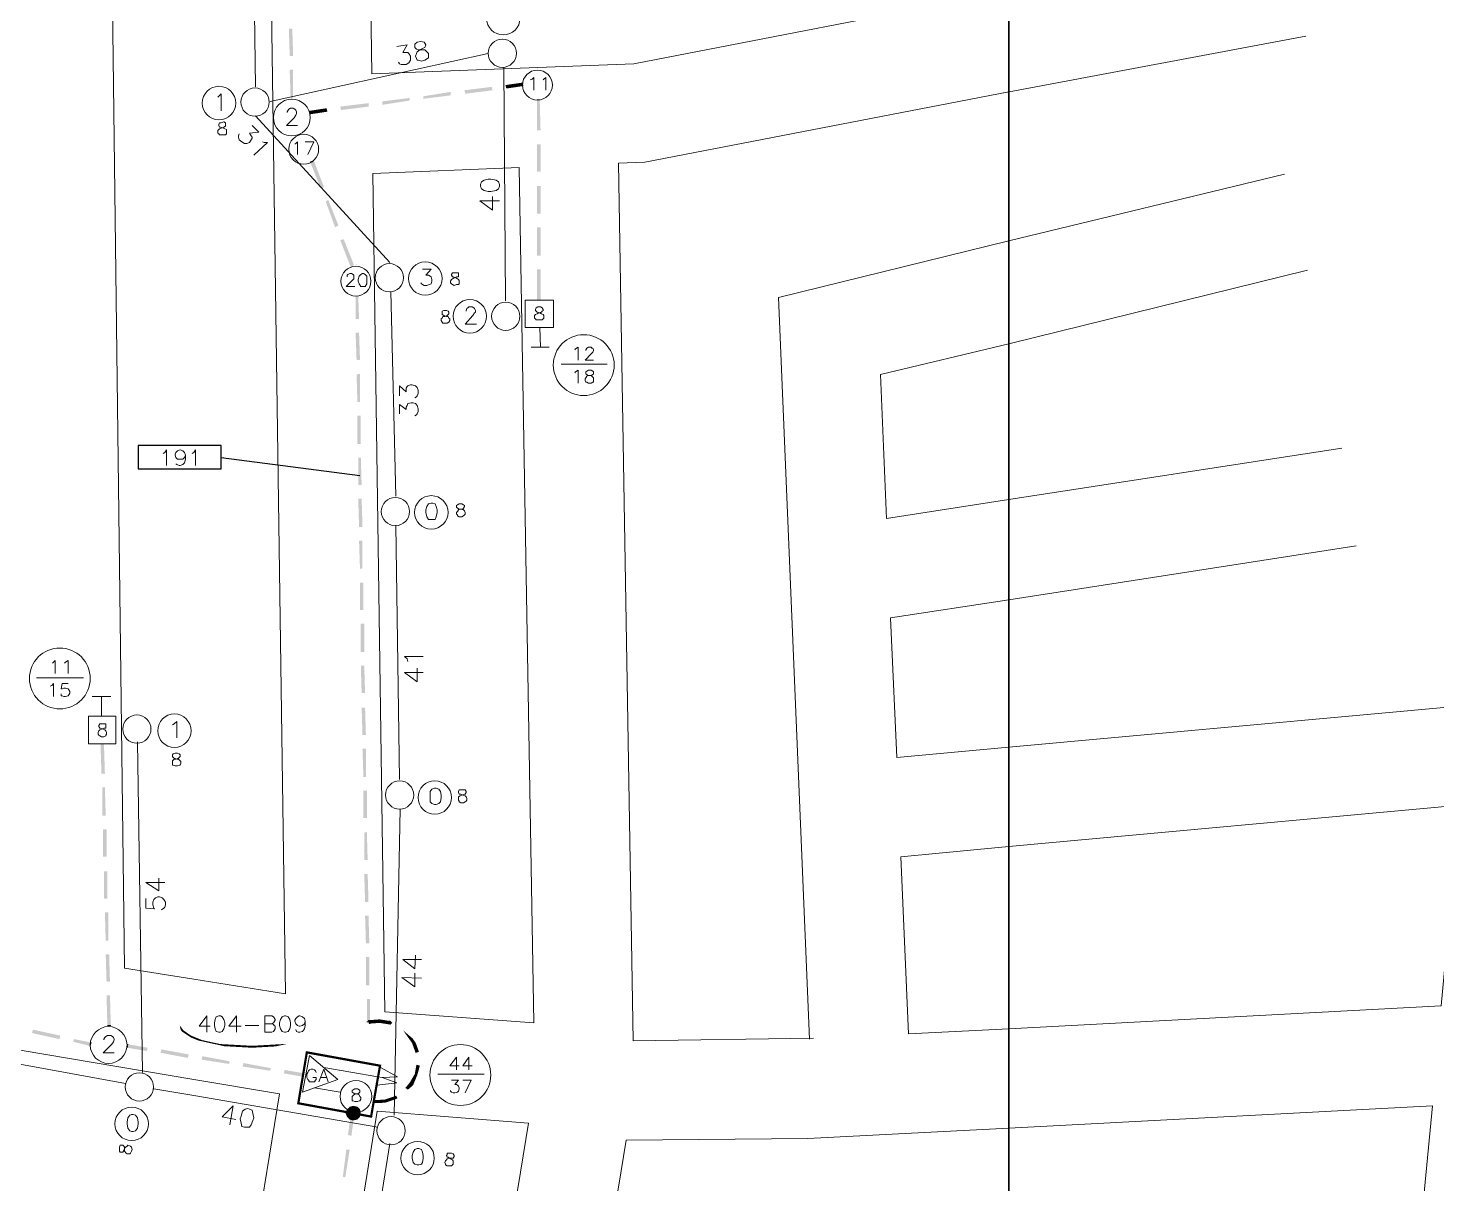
# Model space of a CAD drawing. Header units: millimetres. Extents: x -5 to 817, y 96 to 1062.
# Drawn here: x 533.2 to 668.9, y 261 to 372.2 of the extents above; entities that cross this region are included whole.
import ezdxf

# ---------------------------------------------------------------- set-up
doc = ezdxf.new("R2010")
doc.units = ezdxf.units.MM
for name, color, linetype, true_color in [('PDF_AERIAL', 8, 'Continuous', 0x808080), ('PDF_BORDER', 13, 'Continuous', 0xb85c5c), ('PDF_FEED', 11, 'Continuous', 0xff7f7f), ('PDF_HCOUNT', 8, 'Continuous', 0x808080), ('PDF_POLENUMBER', 8, 'Continuous', 0x808080), ('PDF_RDBKGRD', 8, 'Continuous', 0x808080), ('PDF_STRAND', 8, 'Continuous', 0x808080), ('PDF_TRUNKEXT', 8, 'Continuous', 0x808080)]:
    doc.layers.add(name, color=color, linetype=linetype, true_color=true_color)
doc.layers.add('PDF_DISTANCE', color=7, linetype='Continuous')

msp = doc.modelspace()

# ---------------------------------------------------------------- linework, layer by layer
at = {"layer": 'PDF_AERIAL', "lineweight": 9}
for points in [[(555.1, 366.58), (554.85, 385.71)], [(568.7, 370.46), (569.69, 370.62), (569.28, 369.88), (569.53, 369.88), (569.77, 369.88), (569.86, 369.8), (570.02, 369.55), (570.02, 369.38), (570.02, 369.14), (569.86, 368.89), (569.61, 368.72), (569.36, 368.72), (569.11, 368.72), (568.95, 368.81), (568.87, 368.97)], [(556.5, 365.18), (577.52, 369.8)], [(579.01, 368.48), (579.17, 345.97)], [(568.04, 349.68), (555.1, 363.78)], [(554.77, 362.87), (555.43, 362.21), (554.52, 362.13), (554.68, 361.88), (554.77, 361.72), (554.77, 361.63), (554.6, 361.39), (554.52, 361.22), (554.27, 361.14), (554.03, 361.14), (553.78, 361.3), (553.53, 361.47), (553.45, 361.72), (553.45, 361.88), (553.53, 362.05)], [(555.76, 361.3), (555.92, 361.22), (556.25, 361.22), (554.93, 359.99)], [(578.59, 355.62), (576.7, 355.62), (577.93, 354.71), (577.93, 356.03)], [(568.62, 327.17), (568.12, 346.88)], [(568.95, 336.82), (568.95, 337.81), (569.61, 337.23), (569.61, 337.56), (569.69, 337.72), (569.77, 337.81), (570.02, 337.89), (570.18, 337.89), (570.51, 337.81), (570.68, 337.64), (570.76, 337.39), (570.76, 337.06), (570.68, 336.82), (570.6, 336.73), (570.43, 336.65)], [(568.95, 335.09), (568.95, 335.99), (569.61, 335.5), (569.61, 335.75), (569.69, 335.91), (569.77, 336.08), (570.1, 336.16), (570.27, 336.16), (570.51, 336.08), (570.68, 335.91), (570.76, 335.58), (570.76, 335.33), (570.68, 335.09), (570.6, 335), (570.43, 334.92)], [(568.95, 299.88), (568.62, 324.37)], [(569.77, 311.26), (569.69, 311.51), (569.44, 311.75), (571.26, 311.75)], [(571.26, 310.19), (569.44, 310.19), (570.68, 309.28), (570.68, 310.6)], [(544.21, 271.68), (543.72, 303.51)], [(568.45, 267.56), (569.03, 297.08)], [(546.36, 289.99), (544.54, 289.99), (545.78, 289.16), (545.78, 290.4)], [(544.54, 288.42), (544.54, 287.51), (545.37, 287.43), (545.29, 287.51), (545.2, 287.84), (545.2, 288.09), (545.29, 288.34), (545.45, 288.5), (545.7, 288.59), (545.86, 288.59), (546.11, 288.5), (546.28, 288.34), (546.44, 288.09), (546.44, 287.84), (546.36, 287.6), (546.28, 287.51), (546.03, 287.35)], [(571.09, 282.57), (569.28, 282.57), (570.43, 281.66), (570.51, 282.98)], [(571.09, 280.75), (569.2, 280.84), (570.43, 279.93), (570.43, 281.25)], [(516.92, 275.31), (542.56, 270.61)], [(545.29, 270.12), (549.16, 269.46), (566.89, 266.41)], [(552.62, 266.65), (552.95, 268.47), (551.88, 267.4), (553.2, 267.15)], [(568.04, 264.84), (564.08, 240.11)]]:
    msp.add_lwpolyline(points, dxfattribs=at)
for points in [[(570.68, 370.87), (570.43, 370.7), (570.43, 370.54), (570.43, 370.37), (570.6, 370.21), (570.76, 370.13), (571.09, 370.13), (571.42, 370.13), (571.59, 369.96), (571.75, 369.8), (571.75, 369.55), (571.75, 369.38), (571.67, 369.3), (571.42, 369.14), (571.09, 369.05), (570.76, 369.14), (570.68, 369.14), (570.6, 369.3), (570.51, 369.55), (570.6, 369.8), (570.68, 369.96), (570.93, 370.13), (571.26, 370.29), (571.42, 370.37), (571.5, 370.62), (571.42, 370.79), (571.34, 370.87), (571.01, 370.95)], [(576.78, 357.02), (576.86, 356.77), (577.11, 356.6), (577.52, 356.52), (577.77, 356.52), (578.26, 356.6), (578.51, 356.77), (578.59, 357.02), (578.59, 357.18), (578.51, 357.43), (578.26, 357.59), (577.77, 357.68), (577.52, 357.68), (577.11, 357.59), (576.86, 357.43), (576.78, 357.18)], [(554.35, 268.22), (554.11, 268.14), (553.86, 267.97), (553.7, 267.48), (553.61, 267.23), (553.7, 266.82), (553.78, 266.49), (554.03, 266.41), (554.19, 266.41), (554.52, 266.41), (554.68, 266.65), (554.85, 267.07), (554.93, 267.31), (554.85, 267.73), (554.77, 268.06), (554.52, 268.14)]]:
    msp.add_lwpolyline(points, close=True, dxfattribs=at)
at = {"layer": 'PDF_BORDER', "lineweight": 25}
msp.add_lwpolyline([(501.01, 424.46), (627.65, 424.46), (627.65, 143.48), (627.65, 424.46), (807.39, 424.46), (627.65, 424.46), (627.65, 746.99), (807.39, 746.99)], dxfattribs=at)
at = {"layer": 'PDF_DISTANCE', "color": 145, "lineweight": 25, "true_color": 0x4a8395}
msp.add_lwpolyline([(543.8, 329.81), (551.8, 329.81), (551.8, 332.04), (543.8, 332.04)], close=True, dxfattribs=at)
at = {"layer": 'PDF_DISTANCE', "lineweight": 0}
for points in [[(546.19, 331.29), (546.36, 331.38), (546.52, 331.62), (546.52, 330.14)], [(548.34, 331.13), (548.25, 330.88), (548.09, 330.72), (547.84, 330.72), (547.59, 330.72), (547.43, 330.88), (547.35, 331.13), (547.35, 331.21), (547.43, 331.38), (547.59, 331.54), (547.84, 331.62), (548.09, 331.54), (548.25, 331.38), (548.34, 331.13), (548.34, 330.72), (548.25, 330.39), (548.09, 330.22), (547.84, 330.14), (547.76, 330.14), (547.51, 330.22), (547.43, 330.3)], [(549, 331.29), (549.16, 331.38), (549.33, 331.62), (549.33, 330.14)]]:
    msp.add_lwpolyline(points, dxfattribs=at)
at = {"layer": 'PDF_DISTANCE', "color": 145, "lineweight": 25, "true_color": 0x4a8395}
msp.add_lwpolyline([(551.8, 330.88), (565.16, 329.15)], dxfattribs=at)
at = {"layer": 'PDF_FEED', "lineweight": 20}
for points in [[(582.3, 368.31), (582.3, 368.31)], [(580.9, 366.83), (580.9, 366.83)], [(583.79, 366.83), (583.79, 366.83)], [(582.39, 365.34), (582.39, 365.34)], [(558.15, 364.11), (558.15, 364.19), (558.23, 364.35), (558.31, 364.44), (558.48, 364.52), (558.72, 364.52), (558.89, 364.44), (558.97, 364.35), (559.05, 364.19), (559.05, 364.03), (558.97, 363.86), (558.81, 363.61), (558.07, 362.87), (559.14, 362.87)], [(559.8, 362.13), (559.8, 362.13)], [(558.31, 360.64), (558.31, 360.64)], [(561.28, 360.64), (561.28, 360.64)], [(559.8, 359.16), (559.8, 359.16)], [(564.83, 349.43), (564.83, 349.43)], [(563.34, 347.95), (563.34, 347.95)], [(566.31, 347.95), (566.31, 347.95)], [(564.83, 346.46), (564.83, 346.46)], [(582.39, 346.05), (582.39, 346.05)], [(581.07, 344.73), (581.07, 344.73)], [(583.79, 344.73), (583.79, 344.73)], [(582.47, 343.41), (582.55, 341.52)], [(582.47, 343.41), (582.47, 343.41)], [(581.65, 341.52), (583.38, 341.52)], [(584.53, 339.87), (588.98, 339.87)], [(533.99, 309.69), (538.52, 309.69)], [(541.16, 307.88), (539.35, 307.88)], [(540.26, 306.06), (540.26, 307.88)], [(540.34, 305.98), (540.34, 305.98)], [(539.02, 304.66), (539.02, 304.66)], [(541.66, 304.66), (541.66, 304.66)], [(540.34, 303.34), (540.34, 303.34)], [(540.5, 274.82), (540.5, 274.9), (540.59, 275.06), (540.67, 275.15), (540.83, 275.23), (541.16, 275.23), (541.33, 275.15), (541.41, 275.06), (541.49, 274.9), (541.49, 274.82), (541.41, 274.65), (541.25, 274.4), (540.42, 273.58), (541.49, 273.58)], [(566.8, 270.45), (568.7, 270.69), (567.3, 271.19), (568.78, 271.27), (567.13, 272.18)], [(572.66, 271.52), (577.11, 271.52)], [(567.3, 271.19), (566.89, 271.27)]]:
    msp.add_lwpolyline(points, dxfattribs=at)
at = {"layer": 'PDF_FEED', "color": 7, "lineweight": 9}
for points in [[(581.56, 367.24), (581.73, 367.32), (581.89, 367.49), (581.89, 366.25)], [(582.8, 367.24), (582.88, 367.32), (583.05, 367.49), (583.05, 366.25)], [(558.89, 361.06), (558.97, 361.14), (559.14, 361.3), (559.14, 360.07)], [(560.13, 360.07), (560.7, 361.3), (559.88, 361.3)], [(563.92, 348.28), (563.92, 348.36), (563.92, 348.44), (564, 348.52), (564.17, 348.61), (564.33, 348.61), (564.5, 348.52), (564.58, 348.44), (564.58, 348.36), (564.58, 348.2), (564.58, 348.11), (564.41, 347.95), (563.84, 347.37), (564.66, 347.37)], [(585.85, 341.27), (585.93, 341.35), (586.18, 341.52), (586.18, 340.28)], [(586.92, 341.19), (586.92, 341.27), (587, 341.43), (587.17, 341.52), (587.42, 341.52), (587.5, 341.43), (587.58, 341.43), (587.66, 341.27), (587.66, 341.19), (587.58, 341.02), (587.42, 340.86), (586.84, 340.28), (587.66, 340.28)], [(585.85, 339.04), (585.93, 339.13), (586.18, 339.29), (586.18, 338.05)], [(535.56, 311.09), (535.64, 311.18), (535.8, 311.34), (535.8, 310.1)], [(536.71, 311.09), (536.79, 311.18), (537.04, 311.34), (537.04, 310.1)], [(535.31, 308.87), (535.47, 308.95), (535.64, 309.12), (535.64, 307.88)], [(537.04, 309.12), (536.46, 309.12), (536.38, 308.62), (536.46, 308.62), (536.63, 308.7), (536.79, 308.7), (537.04, 308.62), (537.12, 308.54), (537.21, 308.37), (537.21, 308.21), (537.12, 308.04), (537.04, 307.96), (536.79, 307.88), (536.63, 307.88), (536.46, 307.96), (536.38, 307.96), (536.38, 308.13)], [(574.47, 271.93), (574.47, 273.17), (573.81, 272.34), (574.72, 272.34)], [(575.63, 271.93), (575.63, 273.17), (575.05, 272.34), (575.96, 272.34)], [(573.98, 270.94), (574.64, 270.94), (574.31, 270.53), (574.47, 270.53), (574.55, 270.45), (574.64, 270.36), (574.72, 270.2), (574.72, 270.12), (574.64, 269.87), (574.55, 269.79), (574.31, 269.71), (574.14, 269.71), (573.98, 269.79), (573.89, 269.87), (573.89, 269.95)], [(575.3, 269.71), (575.87, 270.94), (575.05, 270.94)]]:
    msp.add_lwpolyline(points, dxfattribs=at)
at = {"layer": 'PDF_FEED', "lineweight": 0}
for points in [[(582.22, 365.34), (582.47, 365.34)], [(560.37, 363.94), (560.29, 364.27)], [(560.37, 359.33), (560.7, 359.49)], [(541.16, 276.22), (540.83, 276.22)], [(566.14, 276.55), (565.82, 276.55)], [(565.98, 276.71), (566.06, 276.38)], [(539.27, 274.57), (539.18, 274.24)], [(542.73, 274.07), (542.81, 274.4)], [(564.33, 267.97), (564.66, 267.97)]]:
    msp.add_lwpolyline(points, dxfattribs=at)
at = {"layer": 'PDF_FEED', "color": 7, "lineweight": 9}
for points in [[(565.4, 348.61), (565.24, 348.52), (565.07, 348.36), (564.99, 348.03), (564.99, 347.87), (565.07, 347.62), (565.24, 347.37), (565.4, 347.37), (565.49, 347.37), (565.65, 347.37), (565.82, 347.62), (565.82, 347.87), (565.82, 348.03), (565.82, 348.36), (565.65, 348.52), (565.49, 348.61)], [(582.3, 345.39), (582.14, 345.31), (582.06, 345.14), (582.06, 345.06), (582.14, 344.98), (582.22, 344.9), (582.47, 344.81), (582.63, 344.73), (582.8, 344.65), (582.88, 344.57), (582.88, 344.32), (582.8, 344.24), (582.72, 344.16), (582.55, 344.16), (582.3, 344.16), (582.14, 344.16), (582.06, 344.24), (581.97, 344.32), (581.97, 344.57), (582.06, 344.65), (582.22, 344.73), (582.39, 344.81), (582.63, 344.9), (582.72, 344.98), (582.8, 345.06), (582.8, 345.14), (582.72, 345.31), (582.55, 345.39)], [(587.17, 339.29), (587, 339.21), (586.92, 339.13), (586.92, 338.96), (587, 338.88), (587.09, 338.8), (587.33, 338.8), (587.5, 338.71), (587.66, 338.55), (587.66, 338.47), (587.66, 338.3), (587.66, 338.14), (587.58, 338.14), (587.42, 338.05), (587.17, 338.05), (587, 338.14), (586.92, 338.14), (586.84, 338.3), (586.84, 338.47), (586.92, 338.55), (587, 338.71), (587.17, 338.8), (587.42, 338.8), (587.58, 338.88), (587.66, 338.96), (587.66, 339.13), (587.58, 339.21), (587.42, 339.29)], [(540.26, 305.24), (540.09, 305.24), (540.01, 305.08), (540.01, 304.99), (540.09, 304.83), (540.17, 304.83), (540.42, 304.75), (540.59, 304.66), (540.67, 304.58), (540.75, 304.42), (540.75, 304.25), (540.67, 304.17), (540.67, 304.09), (540.5, 304), (540.26, 304), (540.09, 304.09), (540.01, 304.17), (539.93, 304.25), (539.93, 304.42), (540.01, 304.58), (540.09, 304.66), (540.26, 304.75), (540.5, 304.83), (540.67, 304.83), (540.67, 304.99), (540.67, 305.08), (540.67, 305.24), (540.5, 305.24)]]:
    msp.add_lwpolyline(points, close=True, dxfattribs=at)
at = {"layer": 'PDF_FEED', "lineweight": 20}
for points in [[(583.79, 346.05), (581.07, 346.05), (581.07, 343.41), (583.79, 343.41)], [(541.66, 305.98), (539.02, 305.98), (539.02, 303.34), (541.66, 303.34)]]:
    msp.add_lwpolyline(points, close=True, dxfattribs=at)
at = {"layer": 'PDF_FEED', "lineweight": 0}
for points, const_width in [([(568.16, 276.59), (568.04, 276.47), (567.05, 276.63), (566.02, 276.55)], 0.335), ([(566.52, 268.88), (567.55, 268.92), (568.54, 269.25), (568.7, 269.33)], 0.295)]:
    msp.add_lwpolyline(points, dxfattribs=dict(at, const_width=const_width))
msp.add_lwpolyline([(570.68, 273.62, 0.338, 0.338, 0), (570.35, 274.53, 0.296, 0.296, 0), (569.77, 275.35, 0, 0, 0), (569.28, 275.77, 0, 0, 0)], format="xyseb", dxfattribs=at)
at = {"layer": 'PDF_FEED', "lineweight": 20}
for centre, radius in [((582.25, 366.75), 1.44), ((558.59, 363.62), 1.77), ((559.74, 360.57), 1.44), ((564.77, 347.87), 1.44), ((586.71, 339.79), 2.93), ((536.25, 309.62), 2.93), ((540.95, 274.33), 1.77), ((574.83, 271.44), 2.93)]:
    msp.add_circle(centre, radius, dxfattribs=at)
at = {"layer": 'PDF_FEED', "transparency": 33554559}
for points in [[(558.39, 369.55), (558.72, 369.55), (558.31, 372.19)], [(558.72, 369.55), (558.31, 372.19), (558.64, 372.19)], [(558.48, 365.43), (558.72, 365.51), (558.39, 368.23)], [(558.72, 365.51), (558.39, 368.23), (558.72, 368.23)], [(577.85, 366.58), (575.3, 365.92), (575.21, 366.25)], [(577.93, 366.25), (577.85, 366.58), (575.3, 365.92)], [(580.82, 366.99), (579.25, 366.42), (579.17, 366.75)], [(580.9, 366.66), (580.82, 366.99), (579.25, 366.42)], [(565.98, 365.01), (563.34, 364.35), (563.26, 364.68)], [(565.98, 364.68), (565.98, 365.01), (563.34, 364.35)], [(569.94, 365.26), (569.94, 365.51), (567.3, 364.85)], [(569.94, 365.51), (567.3, 364.85), (567.3, 365.18)], [(573.89, 365.76), (573.89, 366.09), (571.26, 365.43)], [(573.89, 366.09), (571.26, 365.43), (571.26, 365.67)], [(582.22, 362.38), (582.55, 362.38), (582.22, 365.34)], [(582.55, 362.38), (582.22, 365.34), (582.47, 365.34)], [(561.94, 364.52), (560.37, 363.94), (560.29, 364.27)], [(562.02, 364.19), (561.94, 364.52), (560.37, 363.94)], [(582.22, 358.42), (582.55, 358.42), (582.22, 361.06)], [(582.55, 358.42), (582.22, 361.06), (582.55, 361.06)], [(561.69, 356.93), (560.37, 359.33), (560.7, 359.49)], [(561.36, 356.85), (561.69, 356.93), (560.37, 359.33)], [(582.22, 354.38), (582.55, 354.38), (582.22, 357.02)], [(582.55, 354.38), (582.22, 357.02), (582.55, 357.02)], [(563.09, 353.22), (561.86, 355.53), (562.1, 355.7)], [(562.76, 353.06), (563.09, 353.22), (561.86, 355.53)], [(582.22, 350.34), (582.55, 350.34), (582.22, 353.06)], [(582.55, 350.34), (582.22, 353.06), (582.55, 353.06)], [(564.58, 349.43), (563.26, 351.82), (563.59, 351.91)], [(564.25, 349.27), (564.58, 349.43), (563.26, 351.82)], [(582.22, 346.05), (582.55, 346.05), (582.22, 349.02)], [(582.55, 346.05), (582.22, 349.02), (582.55, 349.02)], [(564.99, 346.46), (564.74, 346.46), (565.07, 344.24)], [(564.74, 346.46), (565.07, 344.24), (564.74, 344.24)], [(565.07, 342.92), (564.74, 342.92), (565.16, 340.28)], [(564.74, 342.92), (565.16, 340.28), (564.83, 340.28)], [(565.16, 338.96), (564.83, 338.88), (565.16, 336.24)], [(564.83, 338.88), (565.16, 336.24), (564.91, 336.24)], [(565.24, 334.92), (564.91, 334.92), (565.24, 332.2)], [(564.91, 334.92), (565.24, 332.2), (564.91, 332.2)], [(565.24, 330.88), (564.99, 330.88), (565.32, 328.24)], [(564.99, 330.88), (565.32, 328.24), (564.99, 328.24)], [(565.32, 326.92), (564.99, 326.92), (565.4, 324.2)], [(564.99, 326.92), (565.4, 324.2), (565.07, 324.2)], [(565.4, 322.88), (565.07, 322.88), (565.4, 320.25)], [(565.07, 322.88), (565.4, 320.25), (565.16, 320.16)], [(565.49, 318.84), (565.16, 318.84), (565.49, 316.21)], [(565.16, 318.84), (565.49, 316.21), (565.16, 316.21)], [(565.57, 314.89), (565.24, 314.89), (565.57, 312.17)], [(565.24, 314.89), (565.57, 312.17), (565.24, 312.17)], [(565.57, 310.85), (565.24, 310.85), (565.65, 308.21)], [(565.24, 310.85), (565.65, 308.21), (565.32, 308.21)], [(565.65, 306.81), (565.32, 306.81), (565.73, 304.17)], [(565.32, 306.81), (565.73, 304.17), (565.4, 304.17)], [(540.5, 303.34), (540.17, 303.34), (540.59, 300.46)], [(540.17, 303.34), (540.59, 300.46), (540.26, 300.46)], [(565.73, 302.85), (565.4, 302.85), (565.73, 300.13)], [(565.4, 302.85), (565.73, 300.13), (565.49, 300.13)], [(540.59, 299.14), (540.34, 299.14), (540.67, 296.42)], [(540.34, 299.14), (540.67, 296.42), (540.34, 296.42)], [(565.82, 298.81), (565.49, 298.81), (565.82, 296.17)], [(565.49, 298.81), (565.82, 296.17), (565.49, 296.17)], [(540.75, 295.1), (540.42, 295.1), (540.75, 292.46)], [(540.42, 295.1), (540.75, 292.46), (540.42, 292.46)], [(565.82, 294.85), (565.57, 294.77), (565.9, 292.13)], [(565.57, 294.77), (565.9, 292.13), (565.57, 292.13)], [(540.83, 291.06), (540.5, 291.06), (540.83, 288.42)], [(540.5, 291.06), (540.83, 288.42), (540.5, 288.42)], [(565.9, 290.81), (565.57, 290.81), (565.98, 288.09)], [(565.57, 290.81), (565.98, 288.09), (565.65, 288.09)], [(540.92, 287.1), (540.59, 287.1), (540.92, 284.38)], [(540.59, 287.1), (540.92, 284.38), (540.67, 284.38)], [(565.98, 286.77), (565.65, 286.77), (566.06, 284.13)], [(565.65, 286.77), (566.06, 284.13), (565.73, 284.13)], [(541, 283.06), (540.67, 283.06), (541.08, 280.42)], [(540.67, 283.06), (541.08, 280.42), (540.75, 280.42)], [(566.06, 282.81), (565.73, 282.81), (566.06, 280.09)], [(565.73, 282.81), (566.06, 280.09), (565.73, 280.09)], [(541.08, 279.1), (540.75, 279.1), (541.16, 276.22)], [(540.75, 279.1), (541.16, 276.22), (540.83, 276.22)], [(566.14, 278.77), (565.82, 278.77), (566.14, 276.55)], [(565.82, 278.77), (566.14, 276.55), (565.82, 276.55)], [(533.66, 275.81), (533.58, 275.48), (536.3, 275.23)], [(533.58, 275.48), (536.3, 275.23), (536.22, 274.9)], [(537.62, 274.9), (537.54, 274.65), (539.27, 274.57)], [(537.54, 274.65), (539.27, 274.57), (539.18, 274.24)], [(544.71, 274.07), (542.73, 274.07), (542.81, 274.4)], [(544.63, 273.75), (544.71, 274.07), (542.73, 274.07)], [(548.67, 273.42), (545.95, 273.58), (546.03, 273.91)], [(548.58, 273.09), (548.67, 273.42), (545.95, 273.58)], [(552.62, 272.76), (549.9, 272.92), (549.99, 273.25)], [(552.54, 272.51), (552.62, 272.76), (549.9, 272.92)], [(556.58, 272.1), (553.86, 272.26), (553.94, 272.59)], [(556.5, 271.85), (556.58, 272.1), (553.86, 272.26)], [(559.8, 271.6), (557.82, 271.6), (557.9, 271.93)], [(559.71, 271.27), (559.8, 271.6), (557.82, 271.6)], [(569.94, 270.69), (570.68, 271.44), (570.43, 271.52)], [(570.27, 270.45), (569.94, 270.69), (570.68, 271.44)], [(570.43, 271.52), (570.93, 272.34), (570.6, 272.43)], [(570.68, 271.44), (570.43, 271.52), (570.93, 272.34)], [(569.53, 270.2), (570.27, 270.45), (569.94, 270.69)], [(569.77, 270.03), (569.53, 270.2), (570.27, 270.45)], [(564.5, 267.81), (563.92, 268.14), (563.75, 267.81)], [(563.75, 267.81), (563.92, 267.4), (564.5, 267.81)], [(564.17, 268.39), (564.5, 267.81), (563.92, 268.14)], [(563.92, 267.4), (564.5, 267.81), (564.17, 267.15)], [(564, 265.67), (564.33, 265.58), (564.33, 267.97)], [(564.5, 268.47), (564.17, 268.39), (564.5, 267.81)], [(564.5, 267.81), (564.17, 267.15), (564.5, 267.07)], [(564.33, 265.58), (564.33, 267.97), (564.66, 267.97)], [(564.5, 267.81), (564.91, 268.39), (564.5, 268.47)], [(565.16, 268.14), (564.5, 267.81), (564.91, 268.39)], [(565.24, 267.81), (565.16, 268.14), (564.5, 267.81)], [(564.5, 267.07), (564.91, 267.15), (564.5, 267.81)], [(564.91, 267.15), (564.5, 267.81), (565.16, 267.4)], [(564.5, 267.81), (565.16, 267.4), (565.24, 267.81)], [(563.51, 261.63), (563.75, 261.63), (563.84, 264.26)], [(563.75, 261.63), (563.84, 264.26), (564.17, 264.26)]]:
    msp.add_solid(points, dxfattribs=at)
at = {"layer": 'PDF_HCOUNT', "lineweight": 9}
for points in [[(551.47, 365.59), (551.55, 365.67), (551.8, 365.92), (551.8, 364.27)], [(571.17, 349.02), (572, 349.02), (571.5, 348.44), (571.75, 348.44), (571.92, 348.36), (572, 348.28), (572.08, 348.03), (572.08, 347.87), (572, 347.62), (571.83, 347.54), (571.59, 347.45), (571.34, 347.45), (571.17, 347.54), (571.09, 347.62), (571.01, 347.7)], [(575.38, 344.98), (575.38, 345.06), (575.46, 345.23), (575.54, 345.31), (575.63, 345.39), (575.96, 345.39), (576.12, 345.31), (576.2, 345.23), (576.29, 345.06), (576.29, 344.9), (576.2, 344.81), (576.04, 344.57), (575.3, 343.74), (576.37, 343.74)], [(547.1, 305.16), (547.26, 305.24), (547.51, 305.49), (547.51, 303.92)]]:
    msp.add_lwpolyline(points, dxfattribs=at)
for points in [[(572, 326.51), (571.75, 326.43), (571.59, 326.18), (571.5, 325.85), (571.5, 325.6), (571.59, 325.19), (571.75, 324.94), (572, 324.94), (572.16, 324.94), (572.41, 324.94), (572.49, 325.19), (572.58, 325.6), (572.58, 325.85), (572.49, 326.18), (572.41, 326.43), (572.16, 326.51)], [(572.33, 299.06), (572.08, 298.97), (571.92, 298.73), (571.92, 298.4), (571.92, 298.15), (571.92, 297.74), (572.08, 297.57), (572.33, 297.49), (572.49, 297.49), (572.74, 297.57), (572.91, 297.74), (572.99, 298.15), (572.99, 298.4), (572.91, 298.73), (572.74, 298.97), (572.49, 299.06)], [(543.14, 267.64), (542.98, 267.56), (542.81, 267.31), (542.73, 266.9), (542.73, 266.74), (542.81, 266.32), (542.98, 266.08), (543.14, 266), (543.31, 266), (543.55, 266.08), (543.72, 266.32), (543.8, 266.74), (543.8, 266.9), (543.72, 267.31), (543.55, 267.56), (543.31, 267.64)], [(570.68, 264.35), (570.43, 264.26), (570.27, 264.02), (570.18, 263.69), (570.18, 263.44), (570.27, 263.03), (570.43, 262.86), (570.68, 262.78), (570.84, 262.78), (571.09, 262.86), (571.17, 263.03), (571.26, 263.44), (571.26, 263.69), (571.17, 264.02), (571.09, 264.26), (570.84, 264.35)]]:
    msp.add_lwpolyline(points, close=True, dxfattribs=at)
for centre in [(578.96, 373.19), (551.58, 365.02), (571.45, 348.12), (575.74, 344.49), (572.03, 325.61), (547.29, 304.59), (572.36, 298.16), (543.17, 266.74), (570.71, 263.44)]:
    msp.add_circle(centre, 1.61, dxfattribs=at)
at = {"layer": 'PDF_POLENUMBER', "lineweight": 9}
for points in [[(551.8, 363.12), (551.63, 363.12), (551.55, 362.95), (551.55, 362.87), (551.63, 362.71), (551.72, 362.71), (551.96, 362.62), (552.13, 362.54), (552.29, 362.46), (552.29, 362.38), (552.29, 362.21), (552.29, 362.05), (552.21, 361.96), (552.05, 361.96), (551.8, 361.96), (551.63, 361.96), (551.55, 362.05), (551.47, 362.13), (551.47, 362.38), (551.55, 362.46), (551.63, 362.54), (551.88, 362.62), (552.05, 362.71), (552.21, 362.79), (552.21, 362.87), (552.21, 362.95), (552.21, 363.12), (552.05, 363.2)], [(574.22, 348.69), (574.06, 348.69), (573.98, 348.52), (573.98, 348.44), (574.06, 348.28), (574.14, 348.28), (574.39, 348.2), (574.55, 348.11), (574.64, 348.03), (574.72, 347.95), (574.72, 347.7), (574.72, 347.62), (574.64, 347.54), (574.47, 347.54), (574.22, 347.45), (574.06, 347.54), (573.98, 347.62), (573.89, 347.7), (573.89, 347.87), (573.98, 348.03), (574.06, 348.11), (574.22, 348.2), (574.47, 348.28), (574.64, 348.28), (574.64, 348.44), (574.64, 348.52), (574.64, 348.69), (574.47, 348.69)], [(573.24, 345.06), (573.07, 344.98), (573.07, 344.81), (573.07, 344.73), (573.07, 344.65), (573.24, 344.57), (573.48, 344.48), (573.65, 344.48), (573.73, 344.32), (573.81, 344.24), (573.81, 344.07), (573.73, 343.91), (573.57, 343.83), (573.32, 343.83), (573.15, 343.83), (573.07, 343.91), (572.99, 344.07), (572.99, 344.24), (573.07, 344.32), (573.15, 344.48), (573.32, 344.48), (573.57, 344.57), (573.65, 344.65), (573.73, 344.73), (573.73, 344.9), (573.65, 344.98), (573.48, 345.06)], [(574.72, 326.43), (574.55, 326.35), (574.47, 326.26), (574.47, 326.1), (574.55, 326.02), (574.72, 325.93), (574.88, 325.93), (575.13, 325.85), (575.21, 325.77), (575.3, 325.6), (575.3, 325.44), (575.21, 325.36), (575.13, 325.27), (574.97, 325.19), (574.72, 325.19), (574.55, 325.27), (574.55, 325.36), (574.47, 325.44), (574.47, 325.6), (574.55, 325.69), (574.64, 325.85), (574.8, 325.93), (575.05, 325.93), (575.13, 326.02), (575.21, 326.18), (575.21, 326.26), (575.13, 326.35), (574.97, 326.43)], [(547.35, 302.44), (547.18, 302.35), (547.1, 302.27), (547.1, 302.11), (547.18, 302.02), (547.26, 301.94), (547.51, 301.86), (547.68, 301.86), (547.84, 301.69), (547.92, 301.61), (547.92, 301.45), (547.84, 301.28), (547.76, 301.28), (547.59, 301.2), (547.35, 301.2), (547.18, 301.28), (547.1, 301.28), (547.1, 301.45), (547.1, 301.61), (547.1, 301.69), (547.26, 301.86), (547.43, 301.86), (547.68, 301.94), (547.76, 302.02), (547.84, 302.11), (547.84, 302.27), (547.76, 302.35), (547.59, 302.44)], [(574.88, 298.89), (574.72, 298.89), (574.64, 298.73), (574.64, 298.64), (574.72, 298.48), (574.88, 298.48), (575.05, 298.4), (575.3, 298.31), (575.38, 298.23), (575.46, 298.07), (575.46, 297.9), (575.38, 297.82), (575.3, 297.74), (575.13, 297.65), (574.88, 297.65), (574.72, 297.74), (574.72, 297.82), (574.64, 297.9), (574.64, 298.07), (574.64, 298.23), (574.8, 298.31), (574.97, 298.4), (575.21, 298.48), (575.3, 298.48), (575.38, 298.64), (575.38, 298.73), (575.3, 298.89), (575.13, 298.89)], [(541.99, 264.26), (541.99, 264.1), (542.07, 264.02), (542.24, 264.02), (542.32, 264.02), (542.4, 264.18), (542.48, 264.35), (542.56, 264.51), (542.73, 264.59), (542.81, 264.68), (543.06, 264.59), (543.14, 264.51), (543.22, 264.26), (543.14, 264.1), (543.06, 263.93), (542.98, 263.85), (542.89, 263.85), (542.73, 263.85), (542.65, 263.93), (542.48, 264.1), (542.48, 264.26), (542.48, 264.51), (542.4, 264.59), (542.32, 264.68), (542.24, 264.68), (542.07, 264.68), (541.99, 264.51)], [(573.81, 263.93), (573.57, 263.93), (573.57, 263.77), (573.48, 263.69), (573.57, 263.52), (573.65, 263.52), (573.89, 263.36), (574.06, 263.27), (574.14, 263.19), (574.14, 263.03), (574.14, 262.86), (574.06, 262.78), (573.98, 262.7), (573.81, 262.7), (573.57, 262.7), (573.4, 262.78), (573.4, 262.86), (573.32, 263.03), (573.4, 263.19), (573.48, 263.27), (573.57, 263.36), (573.73, 263.44), (573.98, 263.44), (574.14, 263.44), (574.22, 263.6), (574.22, 263.69), (574.14, 263.85), (573.98, 263.93)]]:
    msp.add_lwpolyline(points, close=True, dxfattribs=at)
at = {"layer": 'PDF_RDBKGRD', "lineweight": 0}
for points in [[(654.53, 380.84), (627.65, 375.81), (591.54, 368.81), (566.31, 367.82), (566.06, 383.4), (589.89, 383.4), (627.65, 390.57), (660.3, 396.76)], [(556.5, 383.24), (557.98, 279.27), (549.16, 280.67), (542.48, 281.74), (541.25, 379.69)], [(627.16, 366), (656.26, 371.45)], [(627.65, 366.09), (592.61, 359.33), (590.05, 359.24), (591.46, 274.73), (608.85, 274.98)], [(608.44, 274.9), (605.47, 346.3), (627.65, 351.74), (654.2, 358.17)], [(659.72, 331.79), (627.65, 326.84), (615.86, 325.03), (615.28, 338.88), (627.65, 341.85), (656.42, 348.94)], [(661.12, 322.39), (627.65, 317.19), (616.27, 315.46), (616.85, 302.02), (627.65, 303.01), (672.01, 307.05), (672.5, 313.07)]]:
    msp.add_lwpolyline(points, dxfattribs=at)
for points in [[(580.49, 358.83), (566.39, 358.25), (567.55, 277.54), (581.89, 276.47)], [(671.1, 297.41), (669.29, 278.11), (627.65, 275.89), (618, 275.39), (617.26, 292.46), (627.65, 293.45)], [(442.47, 275.15), (442.31, 292.54), (525.17, 275.06), (549.16, 271.02), (557.41, 269.62), (554.52, 251.9), (549.16, 252.97), (527.06, 257.75)], [(581.4, 266.82), (566.8, 267.97), (556.25, 202.18), (570.68, 201.19)], [(627.65, 266.32), (608.28, 265.34), (590.8, 265.17), (580.24, 200.53), (594.59, 199.54), (604.48, 251.07), (627.65, 252.06), (667.06, 253.79), (668.46, 268.47)]]:
    msp.add_lwpolyline(points, close=True, dxfattribs=at)
at = {"layer": 'PDF_STRAND', "lineweight": 9}
for points in [[(578.84, 371.28), (578.84, 371.28)], [(578.84, 371.28), (578.84, 371.28)], [(577.52, 369.8), (577.52, 369.8)], [(577.52, 369.8), (577.52, 369.8)], [(577.52, 369.8), (577.52, 369.8)], [(580.33, 369.96), (580.33, 369.96)], [(580.33, 369.96), (580.33, 369.96)], [(579.01, 368.48), (579.01, 368.48)], [(579.01, 368.48), (579.01, 368.48)], [(579.01, 368.48), (579.01, 368.48)], [(555.1, 366.58), (555.1, 366.58)], [(555.1, 366.58), (555.1, 366.58)], [(553.7, 365.18), (553.7, 365.18)], [(553.7, 365.18), (553.7, 365.18)], [(556.5, 365.18), (556.5, 365.18)], [(556.5, 365.18), (556.5, 365.18)], [(556.5, 365.18), (556.5, 365.18)], [(555.1, 363.78), (555.1, 363.78)], [(555.1, 363.78), (555.1, 363.78)], [(555.1, 363.78), (555.1, 363.78)], [(568.04, 349.68), (568.04, 349.68)], [(568.04, 349.68), (568.04, 349.68)], [(566.72, 348.28), (566.72, 348.28)], [(566.72, 348.28), (566.72, 348.28)], [(569.44, 348.28), (569.44, 348.28)], [(569.44, 348.28), (569.44, 348.28)], [(569.44, 348.28), (569.44, 348.28)], [(568.12, 346.88), (568.12, 346.88)], [(568.12, 346.88), (568.12, 346.88)], [(568.12, 346.88), (568.12, 346.88)], [(579.17, 345.97), (579.17, 345.97)], [(579.17, 345.97), (579.17, 345.97)], [(579.17, 345.97), (579.17, 345.97)], [(577.85, 344.57), (577.85, 344.57)], [(577.85, 344.57), (577.85, 344.57)], [(577.85, 344.57), (577.85, 344.57)], [(580.57, 344.57), (580.57, 344.57)], [(580.57, 344.57), (580.57, 344.57)], [(579.25, 343.25), (579.25, 343.25)], [(579.25, 343.25), (579.25, 343.25)], [(568.62, 327.17), (568.62, 327.17)], [(568.62, 327.17), (568.62, 327.17)], [(567.22, 325.77), (567.22, 325.77)], [(567.22, 325.77), (567.22, 325.77)], [(569.94, 325.77), (569.94, 325.77)], [(569.94, 325.77), (569.94, 325.77)], [(569.94, 325.77), (569.94, 325.77)], [(568.62, 324.37), (568.62, 324.37)], [(568.62, 324.37), (568.62, 324.37)], [(568.62, 324.37), (568.62, 324.37)], [(543.72, 306.23), (543.72, 306.23)], [(543.72, 306.23), (543.72, 306.23)], [(542.32, 304.83), (542.32, 304.83)], [(542.32, 304.83), (542.32, 304.83)], [(545.12, 304.83), (545.12, 304.83)], [(545.12, 304.83), (545.12, 304.83)], [(545.12, 304.83), (545.12, 304.83)], [(543.72, 303.51), (543.72, 303.51)], [(543.72, 303.51), (543.72, 303.51)], [(543.72, 303.51), (543.72, 303.51)], [(568.95, 299.88), (568.95, 299.88)], [(568.95, 299.88), (568.95, 299.88)], [(567.63, 298.48), (567.63, 298.48)], [(567.63, 298.48), (567.63, 298.48)], [(570.35, 298.48), (570.35, 298.48)], [(570.35, 298.48), (570.35, 298.48)], [(570.35, 298.48), (570.35, 298.48)], [(569.03, 297.08), (569.03, 297.08)], [(569.03, 297.08), (569.03, 297.08)], [(569.03, 297.08), (569.03, 297.08)], [(544.21, 271.68), (544.21, 271.68)], [(544.21, 271.68), (544.21, 271.68)], [(542.56, 270.61), (542.56, 270.61)], [(542.56, 270.61), (542.56, 270.61)], [(542.56, 270.61), (542.56, 270.61)], [(545.29, 270.12), (545.29, 270.12)], [(545.29, 270.12), (545.29, 270.12)], [(543.72, 268.96), (543.72, 268.96)], [(543.72, 268.96), (543.72, 268.96)], [(543.72, 268.96), (543.72, 268.96)], [(568.45, 267.56), (568.45, 267.56)], [(568.45, 267.56), (568.45, 267.56)], [(566.89, 266.41), (566.89, 266.41)], [(566.89, 266.41), (566.89, 266.41)], [(566.89, 266.41), (566.89, 266.41)], [(568.04, 264.84), (568.04, 264.84)], [(568.04, 264.84), (568.04, 264.84)], [(568.04, 264.84), (568.04, 264.84)], [(569.61, 265.91), (569.61, 265.91)], [(569.61, 265.91), (569.61, 265.91)]]:
    msp.add_lwpolyline(points, dxfattribs=at)
for centre in [(578.87, 369.81), (555.05, 365.11), (567.99, 348.2), (579.2, 344.49), (568.57, 325.69), (543.67, 304.75), (568.98, 298.4), (543.91, 270.29), (568.15, 266.08)]:
    msp.add_circle(centre, 1.36, dxfattribs=at)
at = {"layer": 'PDF_TRUNKEXT', "lineweight": 0}
msp.add_lwpolyline([(547.84, 276.01, 0.181, 0.181, 0), (548.09, 275.68, 0.165, 0.165, 0), (548.87, 275.15, 0.169, 0.169, 0), (549.78, 274.78, 0.115, 0.115, 0), (551.88, 274.32, 0.184, 0.184, 0), (554.77, 274.16, 0.184, 0.184, 0), (557.61, 274.32, 0, 0, 0), (559.71, 274.78, 0, 0, 0), (560.58, 275.15, 0, 0, 0), (561.4, 275.68, 0, 0, 0), (561.65, 276.01, 0, 0, 0), (561.78, 276.38, 0, 0, 0), (561.65, 276.75, 0, 0, 0), (561.4, 277.04, 0, 0, 0), (560.58, 277.54, 0, 0, 0), (559.71, 277.95, 0, 0, 0), (557.61, 278.4, 0, 0, 0), (554.77, 278.61, 0, 0, 0), (551.88, 278.4, 0, 0, 0), (549.78, 277.95, 0, 0, 0), (548.87, 277.54, 0, 0, 0), (548.09, 277.04, 0, 0, 0), (547.84, 276.75, 0, 0, 0), (547.76, 276.38, 0, 0, 0)], format="xyseb", close=True, dxfattribs=at)
at = {"layer": 'PDF_TRUNKEXT', "lineweight": 9}
for points in [[(550.4, 275.56), (550.4, 277.13), (549.66, 276.14), (550.73, 276.14)], [(553.28, 275.56), (553.28, 277.13), (552.54, 276.14), (553.7, 276.14)], [(556.66, 276.38), (556.83, 276.3), (556.91, 276.22), (556.99, 276.14), (556.99, 275.89), (556.91, 275.72), (556.83, 275.64), (556.66, 275.56), (556, 275.56), (556, 277.13), (556.66, 277.13), (556.83, 277.04), (556.91, 276.96), (556.99, 276.8), (556.99, 276.71), (556.91, 276.55), (556.83, 276.47), (556.66, 276.38), (556, 276.38)], [(559.88, 276.63), (559.8, 276.38), (559.63, 276.22), (559.38, 276.14), (559.3, 276.14), (559.14, 276.22), (558.97, 276.38), (558.89, 276.63), (558.89, 276.71), (558.97, 276.88), (559.14, 277.04), (559.3, 277.13), (559.38, 277.13), (559.63, 277.04), (559.8, 276.88), (559.88, 276.63), (559.88, 276.22), (559.8, 275.89), (559.63, 275.64), (559.38, 275.56), (559.22, 275.56), (559.05, 275.64), (558.97, 275.81)], [(554.11, 276.22), (555.43, 276.22)], [(561.69, 272.18), (566.89, 271.27)], [(563.26, 269.79), (560.79, 270.2)], [(564.83, 269.46), (564.83, 269.46)]]:
    msp.add_lwpolyline(points, dxfattribs=at)
for points in [[(551.55, 277.13), (551.3, 277.04), (551.22, 276.8), (551.14, 276.47), (551.14, 276.22), (551.22, 275.89), (551.3, 275.64), (551.55, 275.56), (551.72, 275.56), (551.88, 275.64), (552.05, 275.89), (552.13, 276.22), (552.13, 276.47), (552.05, 276.8), (551.88, 277.04), (551.72, 277.13)], [(557.9, 277.13), (557.65, 277.04), (557.49, 276.8), (557.41, 276.47), (557.41, 276.22), (557.49, 275.89), (557.65, 275.64), (557.9, 275.56), (557.98, 275.56), (558.23, 275.64), (558.39, 275.89), (558.48, 276.22), (558.48, 276.47), (558.39, 276.8), (558.23, 277.04), (557.98, 277.13)], [(560.29, 273.33), (559.63, 269.79), (563.01, 271.02)]]:
    msp.add_lwpolyline(points, close=True, dxfattribs=at)
at = {"layer": 'PDF_TRUNKEXT', "lineweight": 0, "const_width": 0.214}
msp.add_lwpolyline([(567.09, 272.34), (560.04, 273.62), (559.22, 268.72), (566.23, 267.44)], close=True, dxfattribs=at)
at = {"layer": 'PDF_TRUNKEXT', "color": 7, "lineweight": 9}
for points in [[(560.95, 271.68), (560.87, 271.85), (560.79, 271.93), (560.62, 272.01), (560.46, 272.01), (560.29, 271.93), (560.21, 271.85), (560.13, 271.68), (560.04, 271.52), (560.04, 271.19), (560.13, 271.02), (560.21, 270.94), (560.29, 270.78), (560.46, 270.78), (560.62, 270.78), (560.79, 270.78), (560.87, 270.94), (560.95, 271.02), (560.95, 271.19), (560.62, 271.19)], [(561.2, 270.78), (561.69, 272.01), (562.1, 270.78)], [(561.36, 271.19), (561.94, 271.19)]]:
    msp.add_lwpolyline(points, dxfattribs=at)
msp.add_lwpolyline([(564.66, 270.12), (564.5, 270.03), (564.41, 269.95), (564.41, 269.79), (564.5, 269.71), (564.66, 269.62), (564.83, 269.62), (565.07, 269.54), (565.16, 269.38), (565.24, 269.29), (565.24, 269.13), (565.16, 268.96), (565.07, 268.96), (564.91, 268.88), (564.66, 268.88), (564.5, 268.96), (564.41, 268.96), (564.41, 269.13), (564.41, 269.29), (564.41, 269.38), (564.58, 269.54), (564.74, 269.62), (564.99, 269.62), (565.07, 269.71), (565.16, 269.79), (565.16, 269.95), (565.07, 270.03), (564.91, 270.12)], close=True, dxfattribs=at)
at = {"layer": 'PDF_TRUNKEXT', "lineweight": 9}
msp.add_circle((564.77, 269.38), 1.53, dxfattribs=at)

doc.saveas('drawing.dxf')
